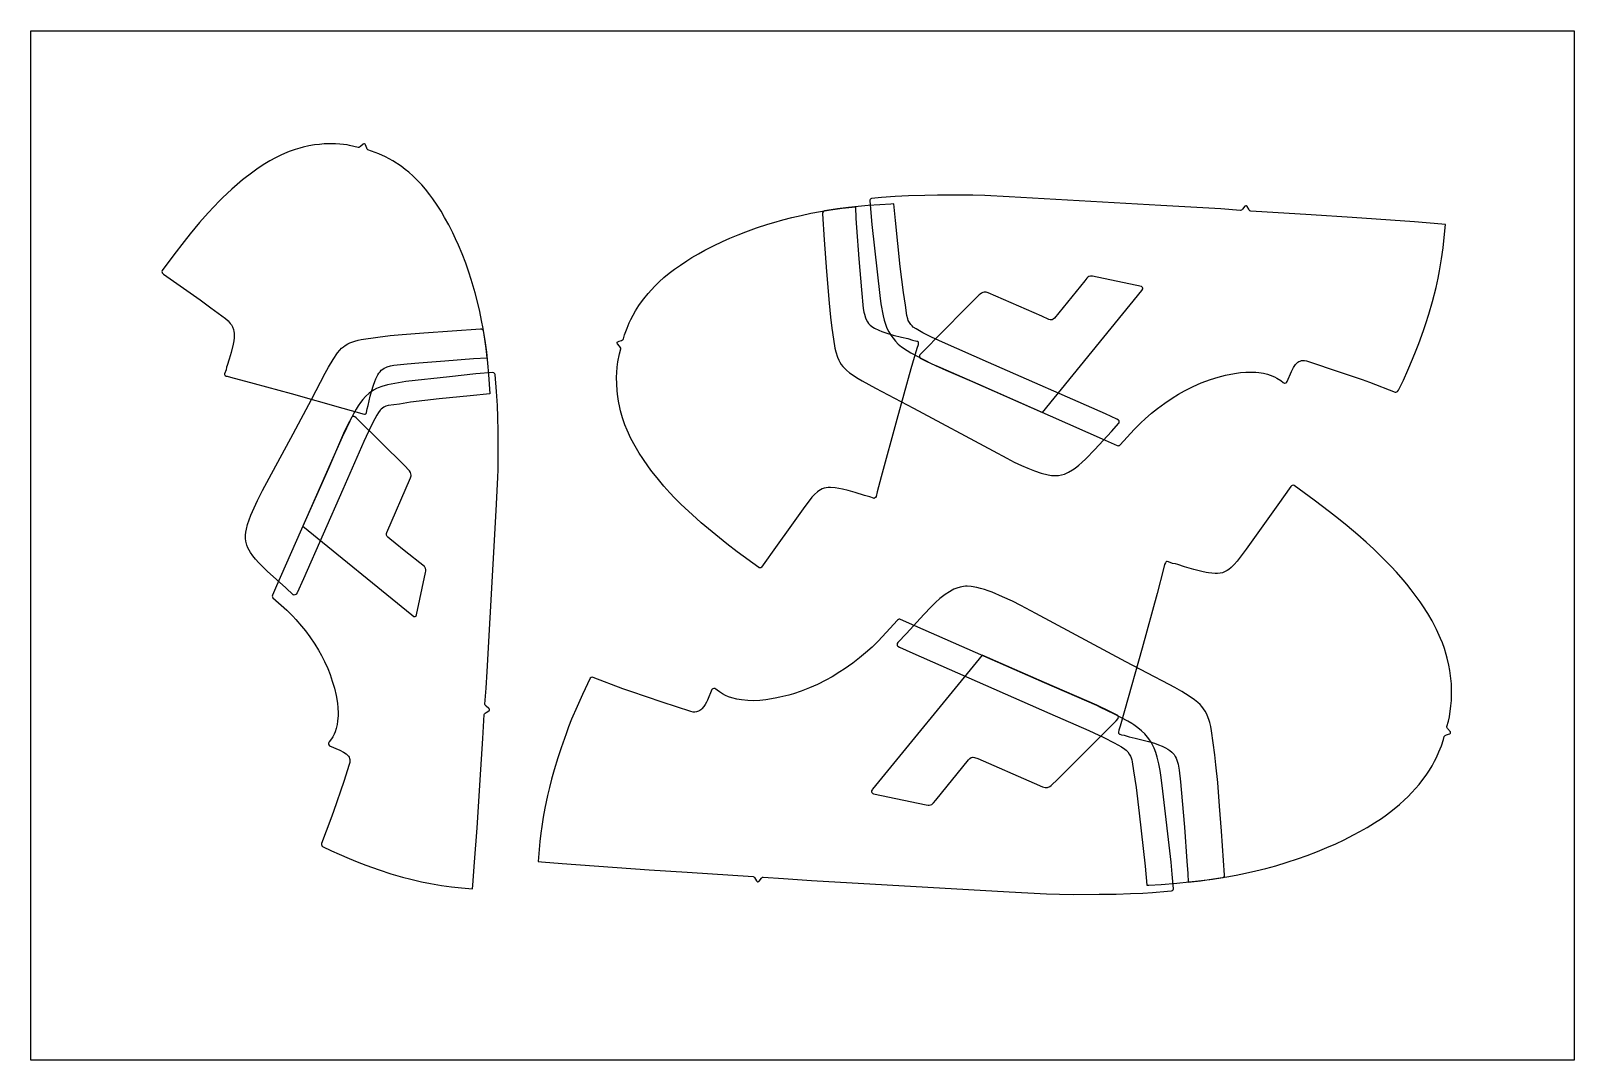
# Model space of a CAD drawing. Header units: metres. Extents: x 43 to 643, y -237 to 163.
import ezdxf

# ---------------------------------------------------------------- set-up
doc = ezdxf.new("R2010")
doc.units = ezdxf.units.M
doc.layers.get('0').update_dxf_attribs({"linetype": 'CONTINUOUS'})
for name, color, linetype in [('Operasyon_01-part_01-35(maskarat)', 7, 'CONTINUOUS'), ('Operasyon_01-part_02-35(gamba)', 6, 'CONTINUOUS'), ('Operasyon_01-part_03-40(maskarat)', 7, 'CONTINUOUS'), ('Operasyon_01-part_04-40(gamba)', 6, 'CONTINUOUS'), ('Operasyon_01-part_05-45(maskarat)', 7, 'CONTINUOUS'), ('Operasyon_01-part_06-45(gamba)', 6, 'CONTINUOUS'), ('Operasyon_02-part_07-35(arma)', 3, 'CONTINUOUS'), ('Operasyon_02-part_08-40(arma)', 3, 'CONTINUOUS'), ('Operasyon_02-part_09-45(arma)', 3, 'CONTINUOUS'), ('Operasyon_03-part_10-35(bagcik_parcası)', 5, 'CONTINUOUS'), ('Operasyon_03-part_11-40(bagcik_parcası)', 5, 'CONTINUOUS'), ('Operasyon_03-part_12-45(bagcik_parcası)', 5, 'CONTINUOUS')]:
    doc.layers.add(name, color=color, linetype=linetype)

msp = doc.modelspace()

# ---------------------------------------------------------------- linework, layer by layer
msp.add_lwpolyline([(42.96, 163.02), (642.96, 163.02), (642.96, -236.98), (42.96, -236.98)], close=True)
msp.add_lwpolyline([(42.96, 163.02), (642.96, 163.02), (642.96, -236.98), (42.96, -236.98)], close=True)
at = {"layer": 'Operasyon_01-part_01-35(maskarat)'}
msp.add_lwpolyline([(178.2, 115.27), (173.96, 116.79), (173.72, 117.05), (173.54, 117.4), (173.08, 118.75), (172.92, 119.02), (172.71, 119.16), (172.45, 119.15), (172.18, 119), (171.09, 118.04), (170.75, 117.83), (170.41, 117.72), (170.24, 117.72), (166.85, 118.52), (165.9, 118.67), (163.08, 119.01), (161.36, 119.12), (159.72, 119.15), (156.98, 119.06), (155.24, 118.91), (153.29, 118.68), (151.04, 118.3), (148.81, 117.82), (147.56, 117.49), (145.72, 116.92), (143.43, 116.11), (141.57, 115.36), (140.18, 114.74), (138.02, 113.65), (135.9, 112.47), (133.34, 110.92), (130.84, 109.27), (129.2, 108.12), (125.29, 105.14), (123.14, 103.35), (121.04, 101.51), (117.42, 98.08), (116.3, 96.99), (111.91, 92.35), (108.51, 88.48), (104.9, 84.15), (102.58, 81.21), (98.57, 75.98), (93.99, 69.83), (93.92, 69.49), (93.98, 69.1), (94.06, 68.92), (94.49, 68.5), (108.74, 58.47), (112.98, 55.42), (118.66, 51.2), (119.64, 50.3), (120.51, 49.32), (120.91, 48.8), (121.42, 47.96), (121.79, 46.98), (121.94, 46.24), (122.02, 45.5), (122.03, 44.76), (121.97, 43.66), (121.85, 42.57), (121.61, 41.2), (120.82, 37.98), (120.05, 35.37), (119.22, 32.92), (119.04, 32.26), (118.84, 31.24), (118.3, 29.75), (118.28, 29.45), (118.37, 29.26), (118.53, 29.09), (118.92, 28.88), (119.23, 28.77), (120.59, 28.47), (129.83, 25.99), (144.17, 22.05), (164.31, 16.45), (170.74, 14.6), (172.06, 14.17), (172.68, 14.07), (172.94, 14.1), (173.15, 14.2), (173.27, 14.34), (173.43, 14.76), (173.66, 16.08), (174.12, 17.39), (174.94, 21.01), (175.43, 22.88), (176.18, 25.39), (176.64, 26.71), (177.12, 27.85), (177.87, 29.32), (178.26, 29.95), (178.71, 30.55), (179.22, 31.1), (179.78, 31.57), (180.32, 31.91), (180.91, 32.21), (181.52, 32.45), (182.77, 32.85), (184.07, 33.12), (189.29, 33.65), (193.76, 34.05), (203.87, 34.83), (214.99, 35.63), (220.34, 35.89), (219.92, 39.59), (219.43, 43.23), (218.77, 47.37), (218.2, 50.49), (217.49, 53.95), (216.72, 57.25), (215.71, 61.17), (214.16, 66.44), (213.27, 69.2), (212.03, 72.7), (210.63, 76.32), (209.22, 79.69), (208.09, 82.22), (206.98, 84.56), (205.42, 87.63), (203.82, 90.55), (202.42, 92.93), (200.94, 95.26), (199.29, 97.71), (198.14, 99.28), (196.37, 101.52), (194.95, 103.16), (193.47, 104.75), (191.61, 106.56), (189.9, 108.07), (188.51, 109.2), (186.94, 110.4), (183.75, 112.51), (182.32, 113.33), (180.79, 114.11), (178.2, 115.27)], dxfattribs=at)
at = {"layer": 'Operasyon_01-part_02-35(gamba)'}
msp.add_lwpolyline([(214.77, -169), (215.47, -160.06), (216.42, -146.65), (217.94, -124.1), (218.68, -111.98), (219.21, -102.67), (219.34, -102.36), (219.6, -102.1), (219.93, -101.87), (220.68, -101.46), (221.13, -101.16), (221.3, -100.94), (221.32, -100.7), (221.27, -100.57), (221.07, -100.33), (219.94, -99.44), (219.58, -99), (219.49, -98.68), (219.94, -92.49), (220.34, -85.96), (223.81, -23.4), (224.48, -10.59), (224.59, -7.41), (224.65, -2.18), (224.61, 7.51), (224.51, 12.84), (224.34, 17.48), (224.03, 22.9), (223.46, 29.51), (223.39, 29.69), (223.15, 29.99), (222.99, 30.1), (222.62, 30.22), (215.98, 29.69), (205.67, 28.61), (188.76, 26.69), (187.31, 26.5), (183.04, 25.77), (181.57, 25.46), (179.38, 24.86), (177.99, 24.32), (177.32, 24), (176.16, 23.35), (174.51, 22.2), (173.01, 20.89), (171.99, 19.79), (171.07, 18.59), (170.22, 17.32), (169.45, 16.02), (168.41, 14.14), (166.95, 11.35), (165.62, 8.67), (163.96, 5.09), (159.38, -5.43), (138.52, -52.71), (136.92, -56.23), (136.83, -56.69), (136.89, -56.99), (137.05, -57.27), (142.42, -62.18), (144.77, -64.46), (145.95, -65.73), (148.19, -68.32), (149.68, -70.18), (151.43, -72.53), (153.34, -75.3), (154.81, -77.67), (155.96, -79.72), (157.16, -82.07), (158.37, -84.77), (159.29, -87.14), (160.16, -89.69), (160.96, -92.48), (161.62, -95.31), (162.13, -98.28), (162.32, -100.03), (162.41, -102.02), (162.39, -103.07), (162.22, -105.2), (162.02, -106.57), (161.66, -108.09), (161.21, -109.46), (160.82, -110.36), (160.34, -111.3), (159.82, -112.13), (158.94, -113.25), (158.75, -113.6), (158.68, -113.82), (158.66, -114.05), (158.78, -114.49), (159.09, -114.83), (163.14, -116.49), (164.52, -117.24), (165.54, -117.93), (166.21, -118.55), (166.47, -118.91), (166.68, -119.31), (166.84, -119.75), (166.95, -120.21), (167, -120.67), (166.93, -121.37), (166.75, -122.06), (164.58, -128.65), (160.62, -140.4), (159.63, -143.15), (155.9, -152.83), (155.9, -153.21), (156.04, -153.56), (156.15, -153.71), (156.38, -153.9), (159.9, -155.59), (162.82, -156.92), (166.78, -158.65), (169.85, -159.91), (173.19, -161.2), (178.4, -163.08), (182.97, -164.55), (187.45, -165.83), (190.64, -166.67), (194.84, -167.65), (198.36, -168.37), (202.56, -169.09), (206.44, -169.63), (210.45, -170.05), (214.65, -170.41), (214.77, -169)], dxfattribs=at)
at = {"layer": 'Operasyon_01-part_03-40(maskarat)'}
msp.add_lwpolyline([(363.53, 94.65), (363.76, 90.16), (363.99, 86.57), (364.89, 74.4), (365.88, 62.42), (366.6, 55.12), (366.84, 53.66), (367.01, 52.95), (367.45, 51.55), (367.72, 50.87), (368.23, 49.91), (368.68, 49.3), (369.26, 48.7), (370.25, 47.92), (370.96, 47.49), (372.59, 46.67), (373.87, 46.13), (375.33, 45.61), (378.15, 44.78), (381.51, 43.92), (383.89, 43.4), (385.74, 42.8), (387.47, 42.47), (387.68, 42.37), (387.91, 42.12), (387.98, 41.86), (387.95, 41.38), (387.87, 41.02), (387.39, 39.56), (385.13, 31.65), (379.64, 11.94), (373.54, -10.32), (372, -16.1), (371.55, -17.95), (371.33, -18.38), (371.02, -18.62), (370.81, -18.66), (370.58, -18.64), (369.19, -18.11), (367.03, -17.6), (363.47, -16.43), (360.7, -15.64), (358.55, -15.09), (357.03, -14.79), (355.65, -14.6), (353.83, -14.46), (353, -14.47), (352.17, -14.56), (351.35, -14.72), (350.57, -14.99), (349.93, -15.31), (349.32, -15.7), (348.74, -16.14), (347.64, -17.12), (346.63, -18.2), (343.24, -22.68), (338.01, -29.94), (333.1, -36.84), (327.05, -45.41), (326.72, -45.62), (326.52, -45.67), (326.13, -45.66), (325.94, -45.59), (317.6, -39.41), (313.57, -36.31), (309.26, -32.89), (303.58, -28.14), (300.01, -24.96), (297.39, -22.54), (295.51, -20.73), (293.22, -18.41), (291.4, -16.48), (289.08, -13.91), (286.4, -10.72), (284.38, -8.17), (283.05, -6.38), (280.84, -3.18), (279.49, -1.07), (277.85, 1.64), (276.25, 4.61), (274.74, 7.87), (273.92, 9.95), (272.97, 12.65), (272.19, 15.4), (271.9, 16.64), (271.42, 19.13), (271.03, 21.81), (270.87, 23.27), (270.73, 25.68), (270.7, 28.43), (270.77, 30.3), (270.94, 32.28), (271.22, 34.38), (271.77, 37.45), (272.32, 39.41), (272.29, 39.75), (272.12, 40.09), (271.87, 40.42), (271.04, 41.34), (270.86, 41.75), (270.92, 41.98), (271.13, 42.17), (271.63, 42.38), (272.64, 42.71), (272.99, 42.89), (273.25, 43.13), (273.33, 43.28), (273.82, 44.92), (274.79, 47.52), (275.62, 49.49), (276.27, 50.9), (277.15, 52.59), (278.07, 54.18), (279.38, 56.24), (280.4, 57.73), (281.28, 58.9), (283, 61), (284.26, 62.43), (285.56, 63.81), (287.29, 65.51), (289.07, 67.14), (291.12, 68.85), (293.24, 70.46), (295.47, 72.02), (297.94, 73.66), (299.88, 74.88), (302.53, 76.43), (304.97, 77.77), (308.35, 79.51), (311.83, 81.15), (314.66, 82.4), (317.96, 83.78), (320.87, 84.92), (325.07, 86.42), (329.44, 87.85), (331.84, 88.59), (335.31, 89.57), (338.8, 90.47), (342.4, 91.32), (346.26, 92.13), (349.94, 92.81), (353.79, 93.43), (358.43, 94.07), (363.53, 94.65)], dxfattribs=at)
at = {"layer": 'Operasyon_01-part_04-40(gamba)'}
msp.add_lwpolyline([(591.55, 87.9), (580.85, 88.75), (556.63, 90.47), (540.75, 91.54), (517.24, 92.97), (516.93, 93.1), (516.67, 93.36), (516.44, 93.7), (515.84, 94.77), (515.52, 95.07), (515.28, 95.09), (515.16, 95.04), (514.92, 94.84), (514.03, 93.7), (513.59, 93.34), (513.26, 93.25), (505.6, 93.82), (482.26, 95.2), (423.29, 98.53), (413.81, 99.02), (409.18, 99.15), (403.35, 99.19), (395.47, 99.17), (390.51, 99.1), (384.2, 98.9), (379, 98.64), (373.72, 98.27), (369.81, 97.92), (369.47, 97.75), (369.22, 97.45), (369.14, 97.28), (369.09, 96.93), (369.88, 87.8), (372.99, 60.19), (373.46, 56.99), (374.33, 52.22), (374.71, 50.59), (375.19, 48.98), (375.79, 47.43), (376.49, 46.04), (377.27, 44.77), (378.15, 43.56), (379.11, 42.42), (380.22, 41.31), (381.51, 40.23), (383.6, 38.79), (385.06, 37.94), (389.95, 35.33), (393.27, 33.68), (396.6, 32.14), (411.13, 25.79), (460.67, 4), (465.34, 1.88), (465.64, 1.81), (465.95, 1.82), (466.25, 1.93), (466.53, 2.19), (471.96, 8.13), (474.53, 10.75), (476.14, 12.24), (478.69, 14.44), (481.01, 16.29), (483.77, 18.35), (486.67, 20.33), (489.21, 21.88), (491.49, 23.16), (494.55, 24.71), (496.52, 25.6), (498.02, 26.22), (501.62, 27.53), (504.51, 28.44), (507.44, 29.18), (510.95, 29.88), (513.28, 30.22), (515.32, 30.39), (517.56, 30.42), (519.24, 30.34), (520.38, 30.24), (522.14, 29.98), (523.69, 29.62), (524.83, 29.26), (526.5, 28.58), (527.41, 28.1), (528.94, 27.12), (529.78, 26.42), (530.09, 26.24), (530.31, 26.16), (530.54, 26.14), (530.99, 26.26), (531.17, 26.39), (531.44, 26.76), (533.02, 30.68), (533.84, 32.22), (534.62, 33.34), (534.96, 33.73), (535.52, 34.23), (535.94, 34.5), (536.41, 34.71), (536.91, 34.86), (537.43, 34.95), (538.07, 34.94), (538.86, 34.79), (552.41, 30.3), (560.6, 27.53), (563.37, 26.51), (573.34, 22.67), (573.65, 22.63), (574.01, 22.69), (574.33, 22.89), (574.65, 23.34), (576.57, 27.31), (578.35, 31.22), (580.13, 35.38), (581.57, 38.91), (582.59, 41.53), (584.4, 46.54), (585.33, 49.29), (586.51, 52.97), (587.92, 57.89), (589.28, 63.26), (590.08, 66.87), (590.65, 69.72), (591.45, 74.37), (592.05, 78.67), (592.59, 84.04), (592.89, 87.79), (591.55, 87.9)], dxfattribs=at)
at = {"layer": 'Operasyon_01-part_05-45(maskarat)'}
msp.add_lwpolyline([(592.17, -112.38), (592.49, -111.25), (592.68, -110.97), (592.82, -110.86), (593.37, -110.6), (594.18, -110.35), (594.68, -110.14), (594.89, -109.95), (594.95, -109.72), (594.86, -109.45), (593.71, -108.06), (593.51, -107.55), (593.51, -107.38), (594.1, -105.24), (594.45, -103.6), (595.07, -99.35), (595.26, -97.18), (595.32, -95.12), (595.32, -93.11), (595.23, -90.78), (595.05, -88.65), (594.62, -85.58), (594.26, -83.52), (593.65, -80.8), (593.24, -79.29), (592.53, -77.05), (591.74, -74.82), (591.06, -73.1), (589.49, -69.61), (587.76, -66.32), (586.06, -63.46), (584.08, -60.37), (583.04, -58.85), (579.6, -54.18), (577.93, -52.05), (576.47, -50.28), (573.95, -47.41), (571.87, -45.16), (567.84, -41.07), (565.07, -38.42), (562.11, -35.68), (558.93, -32.88), (554.66, -29.29), (551.29, -26.57), (547.88, -23.89), (541.89, -19.33), (534.13, -13.63), (533.76, -13.54), (533.37, -13.61), (533.04, -13.82), (532.79, -14.11), (527.77, -21.22), (515.5, -38.37), (511.9, -43.13), (510.83, -44.36), (509.68, -45.5), (508.76, -46.27), (508.1, -46.73), (507.05, -47.28), (506.19, -47.56), (505.29, -47.74), (504.37, -47.83), (503.45, -47.85), (502.1, -47.77), (500.76, -47.63), (499.92, -47.5), (498.23, -47.15), (495.09, -46.33), (491.43, -45.26), (488.86, -44.38), (488.04, -44.16), (486.77, -43.92), (485.24, -43.33), (484.68, -43.22), (484.46, -43.26), (484.23, -43.42), (484.04, -43.68), (483.76, -44.39), (483.38, -46.03), (480.8, -55.61), (475, -76.83), (468.19, -101.19), (466.48, -107.18), (465.96, -108.79), (465.83, -109.54), (465.86, -109.86), (465.98, -110.11), (466.15, -110.26), (466.39, -110.37), (466.99, -110.51), (468, -110.66), (469.92, -111.31), (472.27, -111.82), (474.38, -112.33), (477.44, -113.16), (479.79, -113.85), (481.42, -114.42), (482.82, -115.01), (484.04, -115.61), (485.02, -116.16), (485.79, -116.68), (486.5, -117.27), (487.14, -117.92), (487.42, -118.27), (487.85, -118.93), (488.21, -119.64), (488.52, -120.39), (488.99, -121.93), (489.33, -123.52), (489.45, -124.32), (489.95, -128.77), (490.23, -131.76), (491.44, -146.48), (492.45, -159.68), (492.75, -164.47), (492.91, -167.79), (497.74, -167.25), (502.81, -166.58), (507.92, -165.78), (511.62, -165.1), (515.17, -164.38), (519.23, -163.46), (523.09, -162.49), (526.93, -161.44), (531.4, -160.1), (535.38, -158.8), (539.13, -157.46), (543.21, -155.9), (546.87, -154.4), (550.3, -152.88), (553.5, -151.37), (557.25, -149.47), (559.65, -148.17), (562.44, -146.57), (565.32, -144.81), (568.05, -143.02), (570.03, -141.64), (572.37, -139.89), (575.09, -137.65), (577.05, -135.87), (578.33, -134.64), (579.92, -133), (581.32, -131.45), (582.68, -129.85), (584.18, -127.97), (585.43, -126.24), (586.7, -124.28), (587.74, -122.56), (588.74, -120.76), (589.45, -119.32), (590.38, -117.21), (591.34, -114.84), (592.17, -112.38)], dxfattribs=at)
at = {"layer": 'Operasyon_01-part_06-45(gamba)'}
msp.add_lwpolyline([(241.46, -159.86), (249.56, -160.53), (283.34, -162.98), (298.11, -163.99), (323.73, -165.56), (324.04, -165.69), (324.3, -165.95), (325.14, -167.36), (325.46, -167.66), (325.7, -167.68), (325.83, -167.63), (326.07, -167.43), (326.96, -166.3), (327.4, -165.94), (327.72, -165.85), (335.53, -166.44), (346.5, -167.13), (375.85, -168.87), (423.35, -171.59), (437.77, -172.36), (442.89, -172.51), (448.51, -172.56), (458.29, -172.54), (464.87, -172.46), (470.47, -172.29), (475.25, -172.07), (479.06, -171.83), (484.88, -171.37), (486.42, -171.21), (486.77, -171.03), (487.02, -170.74), (487.14, -170.37), (486.69, -164.72), (486.25, -160.1), (483.1, -132.4), (482.4, -127.1), (481.98, -124.48), (481.48, -121.88), (480.86, -119.19), (480.33, -117.41), (479.67, -115.71), (478.9, -114.18), (478.48, -113.47), (477.56, -112.11), (477.06, -111.45), (476, -110.2), (474.78, -108.98), (473.35, -107.79), (471.82, -106.71), (471.03, -106.2), (469.42, -105.26), (464.01, -102.38), (458.87, -99.88), (457.4, -99.2), (437.09, -90.34), (386.66, -68.2), (381.11, -65.69), (380.86, -65.63), (380.54, -65.63), (380.24, -65.74), (379.91, -66.04), (375.55, -70.84), (372.38, -74.18), (370.02, -76.48), (367.45, -78.75), (365.18, -80.62), (362.5, -82.67), (359.15, -85.04), (357.48, -86.14), (354.5, -87.97), (352.07, -89.32), (348.79, -90.96), (345.72, -92.32), (342.51, -93.55), (339.46, -94.57), (337.66, -95.1), (334.18, -95.98), (332.39, -96.36), (328.67, -96.99), (326.41, -97.23), (323.93, -97.32), (321.75, -97.25), (319.25, -97), (317.4, -96.68), (315.46, -96.17), (314.25, -95.74), (313.03, -95.23), (311.92, -94.66), (310.67, -93.89), (309.78, -93.23), (309.3, -92.82), (308.95, -92.61), (308.5, -92.51), (308.05, -92.63), (307.86, -92.76), (307.7, -92.94), (306.01, -97.07), (305.58, -97.92), (305.1, -98.75), (304.57, -99.54), (303.88, -100.41), (303.48, -100.8), (303.04, -101.12), (302.54, -101.38), (301.71, -101.65), (301.15, -101.74), (300.44, -101.73), (299.57, -101.56), (288.46, -97.91), (276.19, -93.79), (273.12, -92.67), (261.6, -88.24), (261.23, -88.17), (260.85, -88.24), (260.47, -88.49), (257.42, -94.84), (255.31, -99.55), (253.22, -104.53), (252.04, -107.5), (251.05, -110.14), (249.08, -115.67), (247.79, -119.54), (246.39, -124.2), (245.39, -127.8), (244.56, -131.05), (243.86, -134.08), (242.79, -139.12), (242.15, -142.61), (241.58, -146.21), (241.22, -148.84), (240.85, -152.05), (240.18, -159.75), (241.46, -159.86)], dxfattribs=at)
at = {"layer": 'Operasyon_02-part_07-35(arma)'}
msp.add_lwpolyline([(169.43, 12.59), (168.92, 13.08), (168.69, 13.18), (168.46, 13.22), (168.22, 13.2), (167.99, 13.13), (167.69, 12.92), (166.09, 9.75), (164.53, 6.48), (158.63, -7.01), (148.67, -29.53), (191.09, -63.97), (191.91, -64.52), (192.14, -64.6), (192.35, -64.6), (192.53, -64.51), (192.85, -64.16), (192.93, -63.95), (196.43, -47.42), (196.49, -47.02), (196.5, -46.4), (196.39, -45.83), (196.28, -45.61), (195.96, -45.21), (188.16, -38.96), (184.6, -36.04), (182.55, -34.42), (181.78, -33.76), (181.51, -33.46), (181.23, -32.96), (181.19, -32.78), (181.19, -32.33), (181.31, -31.88), (190.59, -10.66), (190.77, -9.97), (190.8, -9.63), (190.72, -9.07), (190.54, -8.62), (190.14, -7.97), (189.82, -7.58), (188.46, -6.15), (169.43, 12.59)], dxfattribs=at)
at = {"layer": 'Operasyon_02-part_08-40(arma)'}
msp.add_lwpolyline([(389.18, 37.78), (388.57, 37.13), (388.47, 36.91), (388.43, 36.68), (388.44, 36.44), (388.51, 36.21), (388.75, 35.88), (391.34, 34.56), (394.67, 32.95), (398.69, 31.15), (408.61, 26.83), (436.23, 14.67), (474.93, 62.09), (475.28, 62.7), (475.31, 63.06), (475.21, 63.27), (474.94, 63.56), (474.71, 63.69), (455.68, 67.72), (454.98, 67.73), (454.34, 67.6), (453.88, 67.32), (453.47, 66.89), (452.74, 65.92), (440.9, 51.4), (440.38, 50.97), (440, 50.78), (439.8, 50.74), (439.3, 50.75), (438.8, 50.89), (435.95, 52.09), (415.09, 61.22), (414.31, 61.43), (413.94, 61.46), (413.57, 61.43), (413.07, 61.28), (412.57, 61.04), (412.09, 60.72), (411.66, 60.37), (410.06, 58.86), (406.09, 54.81), (389.18, 37.78)], dxfattribs=at)
at = {"layer": 'Operasyon_02-part_09-45(arma)'}
msp.add_lwpolyline([(464.88, -105.07), (465.65, -104.26), (465.75, -104.05), (465.78, -103.58), (465.72, -103.35), (465.57, -103.1), (462.49, -101.52), (457.34, -99.08), (437.03, -90.22), (412.87, -79.6), (370.23, -131.66), (370.05, -131.92), (369.84, -132.34), (369.8, -132.74), (369.91, -132.96), (370.1, -133.17), (370.34, -133.35), (370.6, -133.46), (391.01, -137.79), (391.76, -137.89), (392.27, -137.89), (392.75, -137.82), (393.24, -137.62), (393.48, -137.44), (393.93, -136.97), (394.74, -135.91), (407.48, -120.32), (407.98, -119.8), (408.58, -119.38), (409, -119.25), (409.27, -119.23), (409.84, -119.32), (411.09, -119.81), (433, -129.34), (436.31, -130.81), (436.73, -130.94), (437.37, -131.07), (437.78, -131.07), (438.26, -130.97), (439.09, -130.61), (439.61, -130.26), (440.09, -129.87), (441.86, -128.21), (464.88, -105.07)], dxfattribs=at)
at = {"layer": 'Operasyon_03-part_10-35(bagcik_parcası)'}
msp.add_lwpolyline([(146.44, -55.42), (146.16, -55.89), (146.02, -56.03), (145.59, -56.22), (145.35, -56.23), (145.12, -56.19), (144.91, -56.1), (142.1, -53.47), (134.85, -46.9), (132.91, -45.07), (131.56, -43.71), (130.29, -42.28), (129.3, -41.03), (128.38, -39.72), (127.81, -38.82), (127.31, -37.88), (126.91, -36.88), (126.5, -35.34), (126.36, -34.23), (126.37, -33.03), (126.51, -31.82), (126.74, -30.62), (127.2, -28.81), (127.79, -27.02), (128.46, -25.24), (129.74, -22.32), (131.07, -19.44), (133.02, -15.62), (135.56, -10.86), (144.93, 6.44), (152.05, 19.74), (157.43, 29.97), (158.73, 32.31), (160.53, 35.3), (162.24, 37.87), (163.12, 38.98), (163.77, 39.66), (164.45, 40.24), (165.14, 40.76), (166.26, 41.43), (167.03, 41.8), (168.87, 42.49), (170.15, 42.84), (171.44, 43.11), (177.84, 44.02), (182.62, 44.57), (187.38, 45.02), (195.74, 45.69), (206.74, 46.49), (217.84, 47.21), (218.2, 47.16), (218.52, 46.99), (218.76, 46.71), (218.84, 46.54), (219.46, 42.68), (220.06, 38.18), (220.53, 33.86), (220.91, 29.53), (221.19, 25.66), (221.39, 21.97), (213.76, 21.22), (201.66, 19.96), (190.52, 18.7), (186.23, 17.98), (181.93, 17.36), (181.02, 17.12), (180.23, 16.77), (179.7, 16.44), (179.11, 15.97), (178.78, 15.63), (178.1, 14.69), (177.48, 13.65), (175.94, 10.81), (174.24, 7.38), (172.42, 3.41), (164.26, -15.23), (148.95, -49.94), (146.44, -55.42)], dxfattribs=at)
at = {"layer": 'Operasyon_03-part_11-40(bagcik_parcası)'}
msp.add_lwpolyline([(377.36, 95.72), (373.04, 95.47), (368.52, 95.13), (364.65, 94.77), (360.8, 94.35), (356.55, 93.8), (351.56, 93.05), (351.22, 92.93), (350.94, 92.69), (350.76, 92.36), (350.72, 91.97), (351.39, 81.76), (352.29, 69.49), (353.32, 57.25), (353.86, 51.74), (354.37, 47.49), (354.96, 43.23), (355.54, 39.67), (355.89, 38.24), (356.58, 36.17), (357.06, 35.07), (357.51, 34.22), (358.03, 33.4), (358.6, 32.63), (359.26, 31.88), (360.01, 31.16), (361.25, 30.17), (364.64, 27.96), (366.18, 27.02), (368.77, 25.54), (371.4, 24.12), (386.12, 16.38), (417.04, -0.25), (422.38, -3.07), (425.31, -4.54), (428.11, -5.85), (430.56, -6.93), (433.11, -7.97), (435.78, -8.85), (438.45, -9.52), (439.8, -9.73), (441.15, -9.82), (442.48, -9.74), (443.64, -9.53), (444.79, -9.2), (445.35, -8.99), (446.44, -8.49), (447.95, -7.57), (448.93, -6.9), (450.36, -5.82), (451.63, -4.76), (453.17, -3.31), (456.62, 0.33), (463.04, 7.38), (465.98, 10.51), (466.07, 10.72), (466.11, 10.95), (466.1, 11.19), (466.03, 11.41), (465.91, 11.61), (465.78, 11.74), (465.23, 12.07), (460.74, 14.14), (415.26, 34.14), (397.34, 41.98), (393.16, 43.97), (389.81, 45.7), (387.11, 47.22), (386.05, 47.93), (385.56, 48.34), (385.08, 48.87), (384.51, 49.65), (384.08, 50.48), (383.86, 51.12), (383.57, 52.36), (383, 56.4), (382.18, 61.28), (380.99, 71.4), (379.07, 89.32), (378.44, 95.77), (377.36, 95.72)], dxfattribs=at)
at = {"layer": 'Operasyon_03-part_12-45(bagcik_parcası)'}
msp.add_lwpolyline([(477.65, -168.96), (482.42, -168.69), (488.48, -168.22), (493.28, -167.75), (498.07, -167.2), (502.34, -166.63), (506.43, -165.99), (506.74, -165.81), (506.97, -165.51), (507.08, -165.16), (505.9, -147.98), (505.15, -138.33), (504.38, -129.08), (503.7, -122.2), (503.27, -118.32), (502.66, -113.62), (501.96, -108.95), (501.67, -107.37), (501.28, -105.8), (501.05, -105.03), (500.51, -103.52), (499.98, -102.3), (499.48, -101.36), (498.9, -100.46), (498.27, -99.6), (497.55, -98.78), (496.72, -97.98), (495.35, -96.9), (493.28, -95.53), (490.46, -93.78), (487.74, -92.21), (485.57, -91.02), (468.69, -82.16), (433.69, -63.39), (427.79, -60.27), (424.55, -58.66), (420.77, -56.92), (416.66, -55.15), (415.2, -54.6), (413.72, -54.11), (412.23, -53.69), (410.76, -53.33), (408.53, -52.94), (407.04, -52.83), (406.3, -52.84), (405.58, -52.91), (404.3, -53.14), (403.03, -53.51), (401.8, -54), (401.21, -54.29), (400.09, -54.95), (398.45, -56.02), (396.38, -57.62), (394.63, -59.17), (392.97, -60.81), (390.16, -63.77), (383.45, -71.12), (380.01, -74.72), (379.77, -75.12), (379.74, -75.59), (379.81, -75.82), (380.04, -76.13), (380.66, -76.5), (385.84, -78.89), (439.07, -102.25), (454.32, -108.87), (460.15, -111.6), (464.14, -113.66), (466.98, -115.25), (468.24, -116.1), (468.83, -116.59), (469.41, -117.21), (470.02, -118.06), (470.43, -118.8), (470.7, -119.46), (470.95, -120.3), (471.11, -121.07), (471.61, -124.56), (472.7, -131.05), (473.89, -141.03), (476.15, -161.66), (476.89, -168.99), (477.65, -168.96)], dxfattribs=at)

doc.saveas('drawing.dxf')
